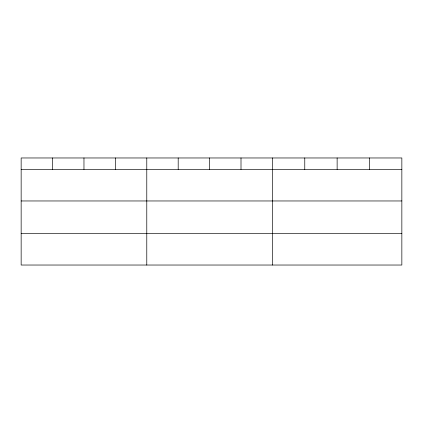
<?xml version="1.0" encoding="UTF-8"?>
<svg xmlns="http://www.w3.org/2000/svg" width="423" height="423" viewBox="0 0 423 423"><rect width="100%" height="100%" fill="white"/><g stroke="black" fill="none" stroke-linecap="round" stroke-linejoin="round"><path stroke-width="0.63" d="M401.85 200.962L401.85 157.969L21.15 157.969L21.15 265.031L401.85 265.031L401.85 200.962L21.15 200.962M21.15 169.406L401.85 169.406M21.15 233.475L401.85 233.475M369.49 157.969L369.49 169.406M337.131 157.969L337.131 169.406M304.772 157.969L304.772 169.406M272.412 157.969L272.412 265.031M241.004 157.969L241.004 169.406M209.597 157.969L209.597 169.406M178.189 157.969L178.189 169.406M146.781 157.969L146.781 265.031M115.373 157.969L115.373 169.406M83.966 157.969L83.966 169.406M52.558 157.969L52.558 169.406"/></g></svg>
